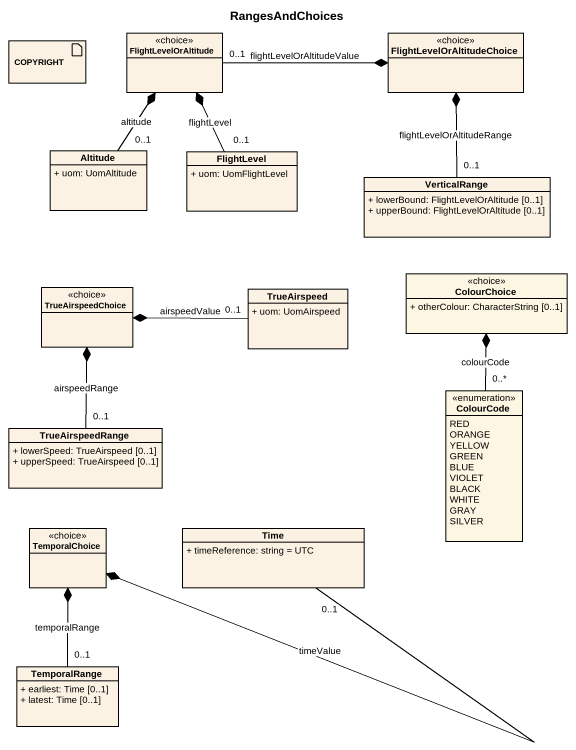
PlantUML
@startuml
title RangesAndChoices
allowmixing
hide circle
hide empty members
skinparam classAttributeIconSize 0
artifact COPYRIGHT #FCF2E3
class FlightLevelOrAltitude <<choice>> #FCF2E3
class FlightLevelOrAltitudeChoice <<choice>> #FCF2E3
class Altitude #FCF2E3 {
  + uom: UomAltitude
}
class FlightLevel #FCF2E3 {
  + uom: UomFlightLevel
}
class VerticalRange #FCF2E3 {
  + lowerBound: FlightLevelOrAltitude [0..1]
  + upperBound: FlightLevelOrAltitude [0..1]
}
class ColourChoice <<choice>> {
  + otherColour: CharacterString [0..1]
}
class TrueAirspeedChoice <<choice>> #FCF2E3
class TrueAirspeed #FCF2E3 {
  + uom: UomAirspeed
}
enum ColourCode {
  RED
  ORANGE
  YELLOW
  GREEN
  BLUE
  VIOLET
  BLACK
  WHITE
  GRAY
  SILVER
}
class TrueAirspeedRange #FCF2E3 {
  + lowerSpeed: TrueAirspeed [0..1]
  + upperSpeed: TrueAirspeed [0..1]
}
class TemporalChoice <<choice>> #FCF2E3
class Time #FCF2E3 {
  + timeReference: string = UTC
}
class TemporalRange #FCF2E3 {
  + earliest: Time [0..1]
  + latest: Time [0..1]
}
FlightLevelOrAltitude *-- "0..1" Altitude : altitude
FlightLevelOrAltitude *-- "0..1" FlightLevel : flightLevel
FlightLevelOrAltitudeChoice *-left- "0..1" FlightLevelOrAltitude : flightLevelOrAltitudeValue
FlightLevelOrAltitudeChoice *-- "0..1" VerticalRange : flightLevelOrAltitudeRange
ColourChoice *-- "0..*" ColourCode : colourCode
TrueAirspeedChoice *-right- "0..1" TrueAirspeed : airspeedValue
TrueAirspeedChoice *-- "0..1" TrueAirspeedRange : airspeedRange
TemporalChoice *-right- "0..1" Time : timeValue
TemporalChoice *-- "0..1" TemporalRange : temporalRange
@enduml
